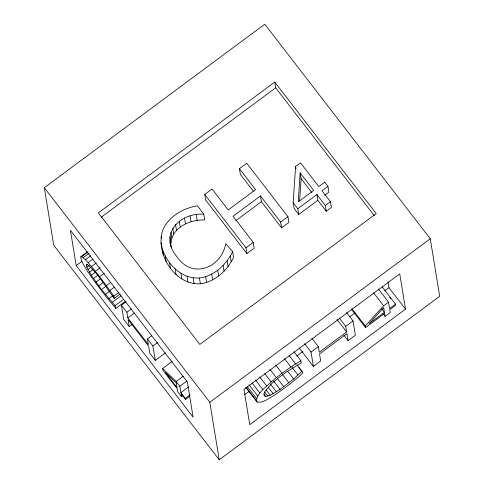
<?xml version="1.0" encoding="UTF-8"?>
<svg xmlns="http://www.w3.org/2000/svg" width="484" height="484" viewBox="0 0 484 484"><rect width="100%" height="100%" fill="white"/><g stroke="black" fill="none" stroke-linecap="round" stroke-linejoin="round"><path stroke-width="0.73" d="M203.806 214.224C179.225 212.464 158.31 235.206 177.138 256.956C192.317 279.546 221.43 267.846 225.707 243.664L232.641 251.601L233.584 257.355C228.067 268.693 218.659 278.354 206.553 282.45C192.892 287.109 178.511 279.389 170.489 268.342C162.557 257.827 158.679 243.343 162.612 230.541C168.371 216.554 182.91 208.277 197.309 205.791L203.806 214.224L204.75 219.972C189.704 219.185 169.817 228.351 170.961 245.805M125.368 301.351L115.833 308.423L115.083 305.688L101.501 289.565L91.282 275.221L86.884 267.186L86.364 265.401L86.406 264.385L87.011 264.234C98.198 273.575 105.657 286.728 114.194 298.398L120.153 293.982M298.737 214.485L297.799 208.731L316.881 194.574L317.825 200.328L298.737 214.485L294.121 208.489L293.177 202.736L295.597 166.538L300.522 162.89L318.811 186.594L324.722 182.208L327.94 186.376L328.884 192.13L324.74 195.197M300.165 172.897L298.223 201.864L313.668 190.406L300.165 172.897L301.108 178.65L299.614 200.933M87.302 251.94L80.749 256.798L81.324 260.247L82.691 263.223L87.223 270.925L93.829 280.563L106.383 297.085L115.833 308.423M296.952 364.597L302.01 371.155L302.893 373.007C293.649 381.259 283.914 388.979 273.527 395.749C268.481 398.314 263.169 403.269 257.149 402.047L256.369 400.661C257.633 392.476 265.686 387.424 271.137 381.918C280.466 374.078 290.418 366.981 300.879 360.725L293.982 351.783M160.997 242.829C163.816 261.015 179.909 279.226 199.426 277.991C214.309 276.013 226.282 264.742 232.641 251.601M382.154 286.837L395.482 304.121L395.664 305.241L389.753 309.627L390.231 312.555L385.089 316.367L384.611 313.438L365.523 327.595L365.263 325.986L383.6 305.803L388.525 302.155L378.415 289.039M300.879 360.725L301.248 362.982L286.794 371.706L277.901 378.276L271.318 383.957L264.96 391.435L264.095 393.407L263.962 395.029L264.579 396.142L265.952 396.463L270.278 395.24L280.061 389.451L293.613 378.966L302.01 371.155M44.31 187.713L264.778 24.2L430.27 238.757L439.69 296.287L219.222 459.8L53.73 245.243L44.31 187.713L209.802 402.277L219.222 459.8M274.749 82.062L98.373 212.875L199.832 344.414L376.207 213.601L274.749 82.062L275.686 87.81L374.38 215.767M101.132 217.28L275.686 87.81M80.749 256.798L81.584 256.708L88.136 251.849M81.584 256.708L83.127 257.7L89.086 253.283M76.188 265.595L70.416 230.33L187.344 381.924L193.116 417.19L76.188 265.595L82.147 261.172M83.127 257.7L85.347 259.733L90.708 255.758M85.347 259.733L88.112 262.673L92.88 259.14M86.364 265.401L87.556 264.518M86.884 267.186L89.268 265.42M88.112 262.673L91.464 266.545L96.231 263.012M87.961 269.521L90.944 267.313M89.473 272.25L93.049 269.6M91.464 266.545L95.33 271.264L100.097 267.731M91.282 275.221L95.457 272.123M204.75 194.405L212.046 188.99L228.206 209.941L255.594 189.631L239.435 168.68L246.737 163.265L287.938 216.681L288.881 222.434L281.579 227.849L261.408 201.695L260.465 195.941L233.076 216.257L253.253 242.411L254.191 248.159L246.894 253.574L205.694 200.158L204.75 194.405L245.951 247.82L246.894 253.574M93.485 278.56L98.252 275.027M95.33 271.264L99.643 276.763L104.411 273.23M95.983 282.136L100.152 279.044M98.682 285.844L103.449 282.305M114.194 298.398L113.825 296.141L106.317 285.633L110.491 282.541M101.501 289.565L106.268 286.026M109.868 290.545L114.635 287.006M105.312 294.417L109.487 291.32M108.84 298.707L113.008 295.615M113.825 296.141L118.592 292.602M112.088 302.458L121.03 295.827M115.083 305.688L123.426 299.499M132.211 324.401L129.234 326.609L123.753 319.507L121.411 305.186L126.173 301.647M235.805 220.686L261.408 201.695M151.619 335.848L147.445 338.939L148.364 344.56L127.806 317.903L126.887 312.289L131.654 308.75M127.806 317.903L134.364 313.045M327.94 186.376L322.023 190.763L330.445 201.677L331.383 207.43L326.246 211.242L317.825 200.328M245.951 247.82L253.253 242.411M281.579 227.849L280.641 222.096L287.938 216.681M326.246 211.242L325.302 205.488L330.445 201.677M165.401 352.854L155.273 360.368L152.926 346.048L157.693 342.509M182.746 395.779L181.554 396.662L177.695 391.659L177.217 388.731L162.89 370.157L162.624 368.554L172.159 361.481M162.624 368.554L176.152 381.471L183.303 376.165M189.686 396.396L185.517 399.494L185.33 398.374L180.889 392.615L179.848 386.262L186.999 380.956M180.889 392.615L188.639 386.873M185.33 398.374L190.097 394.841M209.802 402.277L430.27 238.757M244.716 394.684L248.957 391.538M296.843 356.024L302.899 351.529M349.575 316.911L355.026 312.864M384.726 290.842L388.967 287.69L388.005 281.815M346.586 312.585L353.024 320.928L355.371 335.249L348.069 340.663L346.925 333.651L319.531 353.961L320.68 360.973L313.384 366.388L311.037 352.068L318.339 346.653L311.902 338.31M318.339 346.653L319.259 352.273L346.647 331.957L345.727 326.343L353.024 320.928M384.429 312.319L368.983 323.778L383.661 307.624L384.429 312.319L381.67 308.744M395.482 304.121L389.566 308.508L388.525 302.155M405.519 309.149L249.75 424.68L243.972 389.414L399.742 273.883L405.519 309.149L388.967 287.69M316.881 194.574L325.302 205.488M301.108 178.65L311.908 192.656M389.693 297.491L390.612 298.682M373.491 292.693L383.6 305.803M383.249 313.983L385.089 316.367M293.177 202.736L297.799 208.731M351.929 308.701L365.263 325.986M351.735 309.712L365.523 327.595M260.465 195.941L280.641 222.096M253.307 191.192L240.379 174.434L239.435 168.68M339.29 317.994L345.727 326.343M336.991 319.44L346.647 331.957M343.93 335.297L348.069 340.663M304.599 343.725L311.037 352.068M299.13 347.911L313.384 366.388M298.755 367.64L301.054 370.623M289.208 355.595L295.645 363.938M292.003 367.32L297.981 375.07M284.495 358.656L290.932 366.999M287.641 371.222L293.613 378.966M275.62 364.924L282.057 373.267M282.462 374.519L288.9 382.862M277.38 378.421L283.812 386.764M269.866 369.328L276.303 377.671M273.629 381.108L280.061 389.451M264.7 373.575L271.137 381.918M270.502 384.078L276.479 391.822M268.118 387.23L273.176 393.788M259.745 376.988L266.642 385.929M266.139 389.874L270.278 395.24M255.552 380.085L262.909 389.62M264.688 391.949L267.906 396.124M264.113 394.079L265.952 396.463M252.079 382.923L259.896 393.056M249.03 384.75L257.766 396.075M247.378 386.71L256.568 398.628M246.253 387.551L256.369 400.661M245.66 387.146L257.149 402.047M121.411 305.186L126.887 312.289M147.445 338.939L152.926 346.048M176.152 381.471L179.848 386.262M155.273 360.368L149.792 353.266L148.642 346.254L128.085 319.597L129.234 326.609M185.517 399.494L181.077 393.734L181.554 396.662M99.643 276.763L106.317 285.633M295.597 166.538L295.948 168.698M230.221 255.939L231.158 261.693M227.141 260.701L228.085 266.454M223.154 265.492L224.098 271.24M217.727 270.278L218.665 276.031M211.708 274.101L212.651 279.855M196.28 214.787L197.218 220.541M205.609 276.697L206.553 282.45M190.109 215.924L191.053 221.672M199.426 277.991L200.37 283.745M184.519 218.084L185.463 223.832M193.17 277.889L194.114 283.642M179.262 221.315L180.205 227.069M187.036 276.358L187.974 282.111M175.559 224.582L176.497 230.33M180.956 273.327L181.899 279.08M172.77 228.188L173.714 233.941M170.906 232.205L171.85 237.959M169.957 236.676L170.9 242.43M175.081 268.753L176.025 274.507M171.239 246.417L171.475 247.85M170.162 242.121L170.87 246.435M169.545 262.588L170.489 268.342M165.201 255.982L166.145 261.735M161.112 236.47L161.462 238.63M162.358 249.363L163.302 255.116M176.267 382.923L165.437 372.583L177.035 387.617L176.267 382.923"/></g></svg>
